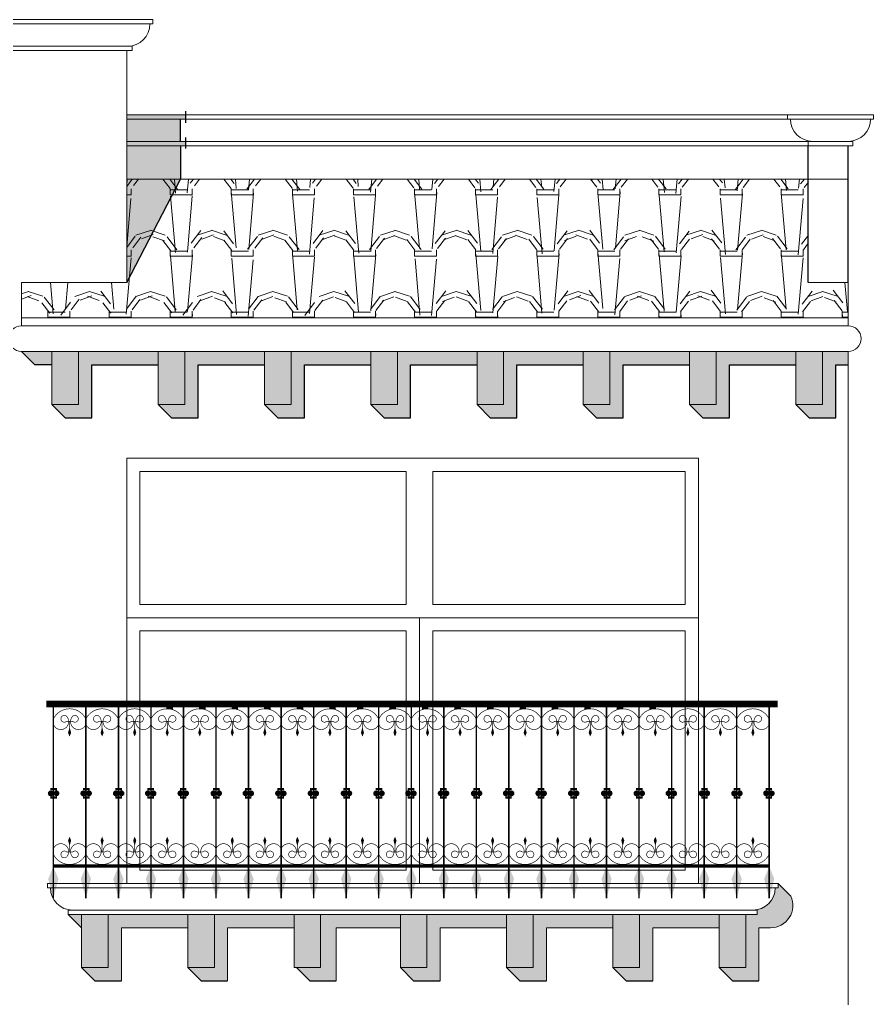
# Model space of a CAD drawing. Header units: millimetres. Extents: x 219.2 to 298.5, y 137.8 to 166.3.
# Drawn here: x 260.757 to 263.971, y 162.61 to 166.292 of the extents above; entities that cross this region are included whole.
import ezdxf

# ---------------------------------------------------------------- set-up
doc = ezdxf.new("R2010")
doc.units = ezdxf.units.MM
for name, color, linetype, lineweight in [('fach00', 33, 'Continuous', 0), ('fach20', 160, 'Continuous', 20), ('fach_som', 254, 'Continuous', 0), ('muros', 5, 'Continuous', 30)]:
    doc.layers.add(name, color=color, linetype=linetype, lineweight=lineweight)
doc.layers.add('NOPLO', color=7, linetype='Continuous', plot=False)

# ---------------------------------------------------------------- blocks, each defined once
blk = doc.blocks.new('JOVEN')
at = {"layer": 'fach00'}
for points, const_width in [([(205.1631, 150.3159), (207.9159, 150.3159)], 0.0245), ([(205.1893, 150.3159), (205.1893, 149.585)], 0.00572), ([(205.3118, 150.3159), (205.3118, 149.585)], 0.00572), ([(205.4343, 150.3159), (205.4343, 149.585)], 0.00572), ([(205.5568, 150.3159), (205.5568, 149.585)], 0.00572), ([(205.6792, 150.3159), (205.6792, 149.585)], 0.00572), ([(205.8017, 150.3159), (205.8017, 149.585)], 0.00572), ([(205.9242, 150.3159), (205.9242, 149.585)], 0.00572), ([(206.0467, 150.3159), (206.0467, 149.585)], 0.00572), ([(206.1692, 150.3159), (206.1692, 149.585)], 0.00572), ([(206.2917, 150.3159), (206.2917, 149.585)], 0.00572), ([(206.4142, 150.3159), (206.4142, 149.585)], 0.00572), ([(206.5367, 150.3159), (206.5367, 149.585)], 0.00572), ([(206.6592, 150.3159), (206.6592, 149.585)], 0.00572), ([(206.7816, 150.3159), (206.7816, 149.585)], 0.00572), ([(206.9041, 150.3159), (206.9041, 149.585)], 0.00572), ([(207.0266, 150.3159), (207.0266, 149.585)], 0.00572), ([(207.1491, 150.3159), (207.1491, 149.585)], 0.00572), ([(207.2716, 150.3159), (207.2716, 149.585)], 0.00572), ([(207.3941, 150.3159), (207.3941, 149.585)], 0.00572), ([(207.5166, 150.3159), (207.5166, 149.585)], 0.00572), ([(207.6391, 150.3159), (207.6391, 149.585)], 0.00572), ([(207.7616, 150.3159), (207.7616, 149.585)], 0.00572), ([(207.884, 150.3159), (207.884, 149.585)], 0.00572), ([(205.6152, 150.3003), (205.64, 150.3003)], 0.00892), ([(205.7377, 150.3003), (205.7625, 150.3003)], 0.00892), ([(205.8602, 150.3003), (205.8849, 150.3003)], 0.00892), ([(205.9827, 150.3003), (206.0074, 150.3003)], 0.00892), ([(206.1052, 150.3003), (206.1299, 150.3003)], 0.00892), ([(206.2277, 150.3003), (206.2524, 150.3003)], 0.00892), ([(206.3318, 150.3003), (206.3566, 150.3003)], 0.00892), ([(206.4543, 150.3003), (206.479, 150.3003)], 0.00892), ([(206.5768, 150.3003), (206.6015, 150.3003)], 0.00892), ([(206.6993, 150.3003), (206.724, 150.3003)], 0.00892), ([(206.8218, 150.3003), (206.8465, 150.3003)], 0.00892), ([(206.9443, 150.3003), (206.969, 150.3003)], 0.00892), ([(207.0651, 150.3003), (207.0898, 150.3003)], 0.00892), ([(207.1876, 150.3003), (207.2123, 150.3003)], 0.00892), ([(207.3101, 150.3003), (207.3348, 150.3003)], 0.00892), ([(207.4326, 150.3003), (207.4573, 150.3003)], 0.00892), ([(205.2505, 150.2512), (205.2505, 150.2093)], 0.00245), ([(205.373, 150.2512), (205.373, 150.2093)], 0.00245), ([(205.4955, 150.2512), (205.4955, 150.2093)], 0.00245), ([(205.618, 150.2512), (205.618, 150.2093)], 0.00245), ([(205.863, 150.2512), (205.863, 150.2093)], 0.00245), ([(205.9855, 150.2512), (205.9855, 150.2093)], 0.00245), ([(206.108, 150.2512), (206.108, 150.2093)], 0.00245), ([(206.2304, 150.2512), (206.2304, 150.2093)], 0.00245), ([(206.3529, 150.2512), (206.3529, 150.2093)], 0.00245), ([(206.4754, 150.2512), (206.4754, 150.2093)], 0.00245), ([(206.5979, 150.2512), (206.5979, 150.2093)], 0.00245), ([(206.8429, 150.2512), (206.8429, 150.2093)], 0.00245), ([(206.9654, 150.2512), (206.9654, 150.2093)], 0.00245), ([(207.0879, 150.2512), (207.0879, 150.2093)], 0.00245), ([(207.2104, 150.2512), (207.2104, 150.2093)], 0.00245), ([(207.3328, 150.2512), (207.3328, 150.2093)], 0.00245), ([(207.4553, 150.2512), (207.4553, 150.2093)], 0.00245), ([(207.8228, 150.2512), (207.8228, 150.2093)], 0.00245), ([(205.1783, 149.9957), (205.2031, 149.9957)], 0.00892), ([(205.3008, 149.9957), (205.3255, 149.9957)], 0.00892), ([(205.4233, 149.9957), (205.448, 149.9957)], 0.00892), ([(205.5677, 149.9957), (205.543, 149.9957)], 0.00892), ([(205.6902, 149.9957), (205.6655, 149.9957)], 0.00892), ([(205.7908, 149.9957), (205.8155, 149.9957)], 0.00892), ([(205.9352, 149.9957), (205.9105, 149.9957)], 0.00892), ([(206.0577, 149.9957), (206.0329, 149.9957)], 0.00892), ([(206.1802, 149.9957), (206.1554, 149.9957)], 0.00892), ([(206.2807, 149.9957), (206.3055, 149.9957)], 0.00892), ([(206.4032, 149.9957), (206.4279, 149.9957)], 0.00892), ([(206.5476, 149.9957), (206.5229, 149.9957)], 0.00892), ([(206.6701, 149.9957), (206.6454, 149.9957)], 0.00892), ([(206.7707, 149.9957), (206.7954, 149.9957)], 0.00892), ([(206.9151, 149.9957), (206.8904, 149.9957)], 0.00892), ([(207.0376, 149.9957), (207.0129, 149.9957)], 0.00892), ([(207.1601, 149.9957), (207.1353, 149.9957)], 0.00892), ([(207.2606, 149.9957), (207.2854, 149.9957)], 0.00892), ([(207.3831, 149.9957), (207.4079, 149.9957)], 0.00892), ([(207.5275, 149.9957), (207.5028, 149.9957)], 0.00892), ([(207.6281, 149.9957), (207.6528, 149.9957)], 0.00892), ([(207.7506, 149.9957), (207.7753, 149.9957)], 0.00892), ([(207.895, 149.9957), (207.8703, 149.9957)], 0.00892), ([(205.1783, 149.9641), (205.2031, 149.9641)], 0.00892), ([(205.3008, 149.9641), (205.3255, 149.9641)], 0.00892), ([(205.4233, 149.9641), (205.448, 149.9641)], 0.00892), ([(205.5677, 149.9641), (205.543, 149.9641)], 0.00892), ([(205.6902, 149.9641), (205.6655, 149.9641)], 0.00892), ([(205.7908, 149.9641), (205.8155, 149.9641)], 0.00892), ([(205.9352, 149.9641), (205.9105, 149.9641)], 0.00892), ([(206.0577, 149.9641), (206.0329, 149.9641)], 0.00892), ([(206.1802, 149.9641), (206.1554, 149.9641)], 0.00892), ([(206.2807, 149.9641), (206.3055, 149.9641)], 0.00892), ([(206.4032, 149.9641), (206.4279, 149.9641)], 0.00892), ([(206.5476, 149.9641), (206.5229, 149.9641)], 0.00892), ([(206.6701, 149.9641), (206.6454, 149.9641)], 0.00892), ([(206.7707, 149.9641), (206.7954, 149.9641)], 0.00892), ([(206.9151, 149.9641), (206.8904, 149.9641)], 0.00892), ([(207.0376, 149.9641), (207.0129, 149.9641)], 0.00892), ([(207.1601, 149.9641), (207.1353, 149.9641)], 0.00892), ([(207.2606, 149.9641), (207.2854, 149.9641)], 0.00892), ([(207.3831, 149.9641), (207.4079, 149.9641)], 0.00892), ([(207.5275, 149.9641), (207.5028, 149.9641)], 0.00892), ([(207.6281, 149.9641), (207.6528, 149.9641)], 0.00892), ([(207.7506, 149.9641), (207.7753, 149.9641)], 0.00892), ([(207.895, 149.9641), (207.8703, 149.9641)], 0.00892), ([(205.2505, 149.7592), (205.2505, 149.8011)], 0.00245), ([(205.373, 149.7592), (205.373, 149.8011)], 0.00245), ([(205.4955, 149.7592), (205.4955, 149.8011)], 0.00245), ([(205.618, 149.7592), (205.618, 149.8011)], 0.00245), ([(205.863, 149.7592), (205.863, 149.8011)], 0.00245), ([(205.9855, 149.7592), (205.9855, 149.8011)], 0.00245), ([(206.108, 149.7592), (206.108, 149.8011)], 0.00245), ([(206.2304, 149.7592), (206.2304, 149.8011)], 0.00245), ([(206.3529, 149.7592), (206.3529, 149.8011)], 0.00245), ([(206.4754, 149.7592), (206.4754, 149.8011)], 0.00245), ([(206.5979, 149.7592), (206.5979, 149.8011)], 0.00245), ([(206.8429, 149.7592), (206.8429, 149.8011)], 0.00245), ([(206.9654, 149.7592), (206.9654, 149.8011)], 0.00245), ([(207.0879, 149.7592), (207.0879, 149.8011)], 0.00245), ([(207.2104, 149.7592), (207.2104, 149.8011)], 0.00245), ([(207.3328, 149.7592), (207.3328, 149.8011)], 0.00245), ([(207.4553, 149.7592), (207.4553, 149.8011)], 0.00245), ([(207.8228, 149.7592), (207.8228, 149.8011)], 0.00245), ([(205.1893, 149.7063), (207.884, 149.7063)], 0.0122)]:
    blk.add_lwpolyline(points, dxfattribs=dict(at, const_width=const_width))
for points, const_width in [([(205.6109, 150.3159, 1), (205.6218, 150.3159, 1)], 0.0109), ([(205.6325, 150.3162, 1), (205.6434, 150.3162, 1)], 0.0109), ([(205.7334, 150.3159, 1), (205.7443, 150.3159, 1)], 0.0109), ([(205.755, 150.3162, 1), (205.7659, 150.3162, 1)], 0.0109), ([(205.8559, 150.3159, 1), (205.8668, 150.3159, 1)], 0.0109), ([(205.8775, 150.3162, 1), (205.8884, 150.3162, 1)], 0.0109), ([(205.9784, 150.3159, 1), (205.9893, 150.3159, 1)], 0.0109), ([(206, 150.3162, 1), (206.0109, 150.3162, 1)], 0.0109), ([(206.1008, 150.3159, 1), (206.1118, 150.3159, 1)], 0.0109), ([(206.1225, 150.3162, 1), (206.1334, 150.3162, 1)], 0.0109), ([(206.2233, 150.3159, 1), (206.2343, 150.3159, 1)], 0.0109), ([(206.2449, 150.3162, 1), (206.2559, 150.3162, 1)], 0.0109), ([(206.3275, 150.3159, 1), (206.3384, 150.3159, 1)], 0.0109), ([(206.3491, 150.3162, 1), (206.36, 150.3162, 1)], 0.0109), ([(206.45, 150.3159, 1), (206.4609, 150.3159, 1)], 0.0109), ([(206.4716, 150.3162, 1), (206.4825, 150.3162, 1)], 0.0109), ([(206.5725, 150.3159, 1), (206.5834, 150.3159, 1)], 0.0109), ([(206.5941, 150.3162, 1), (206.605, 150.3162, 1)], 0.0109), ([(206.695, 150.3159, 1), (206.7059, 150.3159, 1)], 0.0109), ([(206.7166, 150.3162, 1), (206.7275, 150.3162, 1)], 0.0109), ([(206.8174, 150.3159, 1), (206.8284, 150.3159, 1)], 0.0109), ([(206.8391, 150.3162, 1), (206.85, 150.3162, 1)], 0.0109), ([(206.9399, 150.3159, 1), (206.9509, 150.3159, 1)], 0.0109), ([(206.9615, 150.3162, 1), (206.9725, 150.3162, 1)], 0.0109), ([(207.0608, 150.3159, 1), (207.0717, 150.3159, 1)], 0.0109), ([(207.0824, 150.3162, 1), (207.0933, 150.3162, 1)], 0.0109), ([(207.1832, 150.3159, 1), (207.1942, 150.3159, 1)], 0.0109), ([(207.2049, 150.3162, 1), (207.2158, 150.3162, 1)], 0.0109), ([(207.3057, 150.3159, 1), (207.3167, 150.3159, 1)], 0.0109), ([(207.3273, 150.3162, 1), (207.3383, 150.3162, 1)], 0.0109), ([(207.4282, 150.3159, 1), (207.4392, 150.3159, 1)], 0.0109), ([(207.4498, 150.3162, 1), (207.4608, 150.3162, 1)], 0.0109), ([(205.2615, 150.2512, 2.757414), (205.26, 150.2675, 1.662211), (205.3118, 150.2592, 0.633421), (205.1893, 150.2592, 1.662211), (205.2411, 150.2675, 2.757414), (205.2395, 150.2512)], 0.00245), ([(205.384, 150.2512, 2.757414), (205.3825, 150.2675, 1.662211), (205.4343, 150.2592, 0.633421), (205.3118, 150.2592, 1.662211), (205.3636, 150.2675, 2.757414), (205.362, 150.2512)], 0.00245), ([(205.4845, 150.2512, -2.757414), (205.486, 150.2675, -1.662211), (205.4343, 150.2592, -0.633421), (205.5568, 150.2592, -1.662211), (205.505, 150.2675, -2.757414), (205.5065, 150.2512)], 0.00245), ([(205.607, 150.2512, -2.757414), (205.6085, 150.2675, -1.662211), (205.5568, 150.2592, -0.633421), (205.6792, 150.2592, -1.662211), (205.6275, 150.2675, -2.757414), (205.629, 150.2512)], 0.00245), ([(205.7515, 150.2512, 2.757414), (205.75, 150.2675, 1.662211), (205.8017, 150.2592, 0.633421), (205.6792, 150.2592, 1.662211), (205.731, 150.2675, 2.757414), (205.7295, 150.2512)], 0.00245), ([(205.874, 150.2512, 2.757414), (205.8724, 150.2675, 1.662211), (205.9242, 150.2592, 0.633421), (205.8017, 150.2592, 1.662211), (205.8535, 150.2675, 2.757414), (205.852, 150.2512)], 0.00245), ([(205.9745, 150.2512, -2.757414), (205.976, 150.2675, -1.662211), (205.9242, 150.2592, -0.633421), (206.0467, 150.2592, -1.662211), (205.9949, 150.2675, -2.757414), (205.9965, 150.2512)], 0.00245), ([(206.0969, 150.2512, -2.757414), (206.0985, 150.2675, -1.662211), (206.0467, 150.2592, -0.633421), (206.1692, 150.2592, -1.662211), (206.1174, 150.2675, -2.757414), (206.119, 150.2512)], 0.00245), ([(206.2415, 150.2512, 2.757414), (206.2399, 150.2675, 1.662211), (206.2917, 150.2592, 0.633421), (206.1692, 150.2592, 1.662211), (206.221, 150.2675, 2.757414), (206.2194, 150.2512)], 0.00245), ([(206.3639, 150.2512, 2.757414), (206.3624, 150.2675, 1.662211), (206.4142, 150.2592, 0.633421), (206.2917, 150.2592, 1.662211), (206.3435, 150.2675, 2.757414), (206.3419, 150.2512)], 0.00245), ([(206.4644, 150.2512, -2.757414), (206.4659, 150.2675, -1.662211), (206.4142, 150.2592, -0.633421), (206.5367, 150.2592, -1.662211), (206.4849, 150.2675, -2.757414), (206.4864, 150.2512)], 0.00245), ([(206.5869, 150.2512, -2.757414), (206.5884, 150.2675, -1.662211), (206.5367, 150.2592, -0.633421), (206.6592, 150.2592, -1.662211), (206.6074, 150.2675, -2.757414), (206.6089, 150.2512)], 0.00245), ([(206.7314, 150.2512, 2.757414), (206.7299, 150.2675, 1.662211), (206.7816, 150.2592, 0.633421), (206.6592, 150.2592, 1.662211), (206.7109, 150.2675, 2.757414), (206.7094, 150.2512)], 0.00245), ([(206.8539, 150.2512, 2.757414), (206.8524, 150.2675, 1.662211), (206.9041, 150.2592, 0.633421), (206.7816, 150.2592, 1.662211), (206.8334, 150.2675, 2.757414), (206.8319, 150.2512)], 0.00245), ([(206.9544, 150.2512, -2.757414), (206.9559, 150.2675, -1.662211), (206.9041, 150.2592, -0.633421), (207.0266, 150.2592, -1.662211), (206.9748, 150.2675, -2.757414), (206.9764, 150.2512)], 0.00245), ([(207.0769, 150.2512, -2.757414), (207.0784, 150.2675, -1.662211), (207.0266, 150.2592, -0.633421), (207.1491, 150.2592, -1.662211), (207.0973, 150.2675, -2.757414), (207.0989, 150.2512)], 0.00245), ([(207.2214, 150.2512, 2.757414), (207.2198, 150.2675, 1.662211), (207.2716, 150.2592, 0.633421), (207.1491, 150.2592, 1.662211), (207.2009, 150.2675, 2.757414), (207.1993, 150.2512)], 0.00245), ([(207.3439, 150.2512, 2.757414), (207.3423, 150.2675, 1.662211), (207.3941, 150.2592, 0.633421), (207.2716, 150.2592, 1.662211), (207.3234, 150.2675, 2.757414), (207.3218, 150.2512)], 0.00245), ([(207.4443, 150.2512, -2.757414), (207.4459, 150.2675, -1.662211), (207.3941, 150.2592, -0.633421), (207.5166, 150.2592, -1.662211), (207.4648, 150.2675, -2.757414), (207.4663, 150.2512)], 0.00245), ([(207.5668, 150.2512, -2.757414), (207.5683, 150.2675, -1.662211), (207.5166, 150.2592, -0.633421), (207.6391, 150.2592, -1.662211), (207.5873, 150.2675, -2.757414), (207.5888, 150.2512)], 0.00245), ([(207.7113, 150.2512, 2.757414), (207.7098, 150.2675, 1.662211), (207.7616, 150.2592, 0.633421), (207.6391, 150.2592, 1.662211), (207.6908, 150.2675, 2.757414), (207.6893, 150.2512)], 0.00245), ([(207.8338, 150.2512, 2.757414), (207.8323, 150.2675, 1.662211), (207.884, 150.2592, 0.633421), (207.7616, 150.2592, 1.662211), (207.8133, 150.2675, 2.757414), (207.8118, 150.2512)], 0.00245), ([(205.174, 149.9797, 1), (205.1849, 149.9797, 1)], 0.0109), ([(205.1956, 149.98, 1), (205.2065, 149.98, 1)], 0.0109), ([(205.2965, 149.9797, 1), (205.3074, 149.9797, 1)], 0.0109), ([(205.3181, 149.98, 1), (205.329, 149.98, 1)], 0.0109), ([(205.419, 149.9797, 1), (205.4299, 149.9797, 1)], 0.0109), ([(205.4406, 149.98, 1), (205.4515, 149.98, 1)], 0.0109), ([(205.5504, 149.98, -1), (205.5395, 149.98, -1)], 0.0109), ([(205.5721, 149.9797, -1), (205.5611, 149.9797, -1)], 0.0109), ([(205.6729, 149.98, -1), (205.662, 149.98, -1)], 0.0109), ([(205.6945, 149.9797, -1), (205.6836, 149.9797, -1)], 0.0109), ([(205.7864, 149.9797, 1), (205.7974, 149.9797, 1)], 0.0109), ([(205.808, 149.98, 1), (205.819, 149.98, 1)], 0.0109), ([(205.9179, 149.98, -1), (205.907, 149.98, -1)], 0.0109), ([(205.9395, 149.9797, -1), (205.9286, 149.9797, -1)], 0.0109), ([(206.0404, 149.98, -1), (206.0295, 149.98, -1)], 0.0109), ([(206.062, 149.9797, -1), (206.0511, 149.9797, -1)], 0.0109), ([(206.1629, 149.98, -1), (206.152, 149.98, -1)], 0.0109), ([(206.1845, 149.9797, -1), (206.1736, 149.9797, -1)], 0.0109), ([(206.2764, 149.9797, 1), (206.2873, 149.9797, 1)], 0.0109), ([(206.298, 149.98, 1), (206.3089, 149.98, 1)], 0.0109), ([(206.3989, 149.9797, 1), (206.4098, 149.9797, 1)], 0.0109), ([(206.4205, 149.98, 1), (206.4314, 149.98, 1)], 0.0109), ([(206.5304, 149.98, -1), (206.5194, 149.98, -1)], 0.0109), ([(206.552, 149.9797, -1), (206.541, 149.9797, -1)], 0.0109), ([(206.6528, 149.98, -1), (206.6419, 149.98, -1)], 0.0109), ([(206.6745, 149.9797, -1), (206.6635, 149.9797, -1)], 0.0109), ([(206.7663, 149.9797, 1), (206.7773, 149.9797, 1)], 0.0109), ([(206.7879, 149.98, 1), (206.7989, 149.98, 1)], 0.0109), ([(206.8978, 149.98, -1), (206.8869, 149.98, -1)], 0.0109), ([(206.9194, 149.9797, -1), (206.9085, 149.9797, -1)], 0.0109), ([(207.0203, 149.98, -1), (207.0094, 149.98, -1)], 0.0109), ([(207.0419, 149.9797, -1), (207.031, 149.9797, -1)], 0.0109), ([(207.1428, 149.98, -1), (207.1319, 149.98, -1)], 0.0109), ([(207.1644, 149.9797, -1), (207.1535, 149.9797, -1)], 0.0109), ([(207.2563, 149.9797, 1), (207.2672, 149.9797, 1)], 0.0109), ([(207.2779, 149.98, 1), (207.2888, 149.98, 1)], 0.0109), ([(207.3788, 149.9797, 1), (207.3897, 149.9797, 1)], 0.0109), ([(207.4004, 149.98, 1), (207.4113, 149.98, 1)], 0.0109), ([(207.5103, 149.98, -1), (207.4993, 149.98, -1)], 0.0109), ([(207.5319, 149.9797, -1), (207.5209, 149.9797, -1)], 0.0109), ([(207.6238, 149.9797, 1), (207.6347, 149.9797, 1)], 0.0109), ([(207.6454, 149.98, 1), (207.6563, 149.98, 1)], 0.0109), ([(207.7463, 149.9797, 1), (207.7572, 149.9797, 1)], 0.0109), ([(207.7679, 149.98, 1), (207.7788, 149.98, 1)], 0.0109), ([(207.8777, 149.98, -1), (207.8668, 149.98, -1)], 0.0109), ([(207.8993, 149.9797, -1), (207.8884, 149.9797, -1)], 0.0109), ([(205.2615, 149.7592, -2.757414), (205.26, 149.7429, -1.662211), (205.3118, 149.7512, -0.633421), (205.1893, 149.7512, -1.662211), (205.2411, 149.7429, -2.757414), (205.2395, 149.7592)], 0.00245), ([(205.384, 149.7592, -2.757414), (205.3825, 149.7429, -1.662211), (205.4343, 149.7512, -0.633421), (205.3118, 149.7512, -1.662211), (205.3636, 149.7429, -2.757414), (205.362, 149.7592)], 0.00245), ([(205.4845, 149.7592, 2.757414), (205.486, 149.7429, 1.662211), (205.4343, 149.7512, 0.633421), (205.5568, 149.7512, 1.662211), (205.505, 149.7429, 2.757414), (205.5065, 149.7592)], 0.00245), ([(205.607, 149.7592, 2.757414), (205.6085, 149.7429, 1.662211), (205.5568, 149.7512, 0.633421), (205.6792, 149.7512, 1.662211), (205.6275, 149.7429, 2.757414), (205.629, 149.7592)], 0.00245), ([(205.7515, 149.7592, -2.757414), (205.75, 149.7429, -1.662211), (205.8017, 149.7512, -0.633421), (205.6792, 149.7512, -1.662211), (205.731, 149.7429, -2.757414), (205.7295, 149.7592)], 0.00245), ([(205.874, 149.7592, -2.757414), (205.8724, 149.7429, -1.662211), (205.9242, 149.7512, -0.633421), (205.8017, 149.7512, -1.662211), (205.8535, 149.7429, -2.757414), (205.852, 149.7592)], 0.00245), ([(205.9745, 149.7592, 2.757414), (205.976, 149.7429, 1.662211), (205.9242, 149.7512, 0.633421), (206.0467, 149.7512, 1.662211), (205.9949, 149.7429, 2.757414), (205.9965, 149.7592)], 0.00245), ([(206.0969, 149.7592, 2.757414), (206.0985, 149.7429, 1.662211), (206.0467, 149.7512, 0.633421), (206.1692, 149.7512, 1.662211), (206.1174, 149.7429, 2.757414), (206.119, 149.7592)], 0.00245), ([(206.2415, 149.7592, -2.757414), (206.2399, 149.7429, -1.662211), (206.2917, 149.7512, -0.633421), (206.1692, 149.7512, -1.662211), (206.221, 149.7429, -2.757414), (206.2194, 149.7592)], 0.00245), ([(206.3639, 149.7592, -2.757414), (206.3624, 149.7429, -1.662211), (206.4142, 149.7512, -0.633421), (206.2917, 149.7512, -1.662211), (206.3435, 149.7429, -2.757414), (206.3419, 149.7592)], 0.00245), ([(206.4644, 149.7592, 2.757414), (206.4659, 149.7429, 1.662211), (206.4142, 149.7512, 0.633421), (206.5367, 149.7512, 1.662211), (206.4849, 149.7429, 2.757414), (206.4864, 149.7592)], 0.00245), ([(206.5869, 149.7592, 2.757414), (206.5884, 149.7429, 1.662211), (206.5367, 149.7512, 0.633421), (206.6592, 149.7512, 1.662211), (206.6074, 149.7429, 2.757414), (206.6089, 149.7592)], 0.00245), ([(206.7314, 149.7592, -2.757414), (206.7299, 149.7429, -1.662211), (206.7816, 149.7512, -0.633421), (206.6592, 149.7512, -1.662211), (206.7109, 149.7429, -2.757414), (206.7094, 149.7592)], 0.00245), ([(206.8539, 149.7592, -2.757414), (206.8524, 149.7429, -1.662211), (206.9041, 149.7512, -0.633421), (206.7816, 149.7512, -1.662211), (206.8334, 149.7429, -2.757414), (206.8319, 149.7592)], 0.00245), ([(206.9544, 149.7592, 2.757414), (206.9559, 149.7429, 1.662211), (206.9041, 149.7512, 0.633421), (207.0266, 149.7512, 1.662211), (206.9748, 149.7429, 2.757414), (206.9764, 149.7592)], 0.00245), ([(207.0769, 149.7592, 2.757414), (207.0784, 149.7429, 1.662211), (207.0266, 149.7512, 0.633421), (207.1491, 149.7512, 1.662211), (207.0973, 149.7429, 2.757414), (207.0989, 149.7592)], 0.00245), ([(207.2214, 149.7592, -2.757414), (207.2198, 149.7429, -1.662211), (207.2716, 149.7512, -0.633421), (207.1491, 149.7512, -1.662211), (207.2009, 149.7429, -2.757414), (207.1993, 149.7592)], 0.00245), ([(207.3439, 149.7592, -2.757414), (207.3423, 149.7429, -1.662211), (207.3941, 149.7512, -0.633421), (207.2716, 149.7512, -1.662211), (207.3234, 149.7429, -2.757414), (207.3218, 149.7592)], 0.00245), ([(207.4443, 149.7592, 2.757414), (207.4459, 149.7429, 1.662211), (207.3941, 149.7512, 0.633421), (207.5166, 149.7512, 1.662211), (207.4648, 149.7429, 2.757414), (207.4663, 149.7592)], 0.00245), ([(207.5668, 149.7592, 2.757414), (207.5683, 149.7429, 1.662211), (207.5166, 149.7512, 0.633421), (207.6391, 149.7512, 1.662211), (207.5873, 149.7429, 2.757414), (207.5888, 149.7592)], 0.00245), ([(207.7113, 149.7592, -2.757414), (207.7098, 149.7429, -1.662211), (207.7616, 149.7512, -0.633421), (207.6391, 149.7512, -1.662211), (207.6908, 149.7429, -2.757414), (207.6893, 149.7592)], 0.00245), ([(207.8338, 149.7592, -2.757414), (207.8323, 149.7429, -1.662211), (207.884, 149.7512, -0.633421), (207.7616, 149.7512, -1.662211), (207.8133, 149.7429, -2.757414), (207.8118, 149.7592)], 0.00245)]:
    blk.add_lwpolyline(points, format="xyb", close=True, dxfattribs=dict(at, const_width=const_width))
for points in [[(205.2447, 150.2074), (205.2505, 150.2296), (205.2505, 150.1937), (205.2563, 150.2074)], [(205.3672, 150.2074), (205.373, 150.2296), (205.373, 150.1937), (205.3788, 150.2074)], [(205.5013, 150.2074), (205.4955, 150.2296), (205.4955, 150.1937), (205.4897, 150.2074)], [(205.6238, 150.2074), (205.618, 150.2296), (205.618, 150.1937), (205.6122, 150.2074)], [(205.7347, 150.2074), (205.7405, 150.2296), (205.7405, 150.1937), (205.7463, 150.2074)], [(205.8572, 150.2074), (205.863, 150.2296), (205.863, 150.1937), (205.8688, 150.2074)], [(205.9913, 150.2074), (205.9855, 150.2296), (205.9855, 150.1937), (205.9796, 150.2074)], [(206.1138, 150.2074), (206.108, 150.2296), (206.108, 150.1937), (206.1021, 150.2074)], [(206.2246, 150.2074), (206.2304, 150.2296), (206.2304, 150.1937), (206.2363, 150.2074)], [(206.3471, 150.2074), (206.3529, 150.2296), (206.3529, 150.1937), (206.3587, 150.2074)], [(206.4812, 150.2074), (206.4754, 150.2296), (206.4754, 150.1937), (206.4696, 150.2074)], [(206.6037, 150.2074), (206.5979, 150.2296), (206.5979, 150.1937), (206.5921, 150.2074)], [(206.7146, 150.2074), (206.7204, 150.2296), (206.7204, 150.1937), (206.7262, 150.2074)], [(206.8371, 150.2074), (206.8429, 150.2296), (206.8429, 150.1937), (206.8487, 150.2074)], [(206.9712, 150.2074), (206.9654, 150.2296), (206.9654, 150.1937), (206.9596, 150.2074)], [(207.0937, 150.2074), (207.0879, 150.2296), (207.0879, 150.1937), (207.082, 150.2074)], [(207.2045, 150.2074), (207.2104, 150.2296), (207.2104, 150.1937), (207.2162, 150.2074)], [(207.327, 150.2074), (207.3328, 150.2296), (207.3328, 150.1937), (207.3387, 150.2074)], [(207.4611, 150.2074), (207.4553, 150.2296), (207.4553, 150.1937), (207.4495, 150.2074)], [(207.5836, 150.2074), (207.5778, 150.2296), (207.5778, 150.1937), (207.572, 150.2074)], [(207.6945, 150.2074), (207.7003, 150.2296), (207.7003, 150.1937), (207.7061, 150.2074)], [(207.817, 150.2074), (207.8228, 150.2296), (207.8228, 150.1937), (207.8286, 150.2074)], [(205.2447, 149.803), (205.2505, 149.7808), (205.2505, 149.8167), (205.2563, 149.803)], [(205.3672, 149.803), (205.373, 149.7808), (205.373, 149.8167), (205.3788, 149.803)], [(205.5013, 149.803), (205.4955, 149.7808), (205.4955, 149.8167), (205.4897, 149.803)], [(205.6238, 149.803), (205.618, 149.7808), (205.618, 149.8167), (205.6122, 149.803)], [(205.8572, 149.803), (205.863, 149.7808), (205.863, 149.8167), (205.8688, 149.803)], [(205.9913, 149.803), (205.9855, 149.7808), (205.9855, 149.8167), (205.9796, 149.803)], [(206.1138, 149.803), (206.108, 149.7808), (206.108, 149.8167), (206.1021, 149.803)], [(206.2246, 149.803), (206.2304, 149.7808), (206.2304, 149.8167), (206.2363, 149.803)], [(206.3471, 149.803), (206.3529, 149.7808), (206.3529, 149.8167), (206.3587, 149.803)], [(206.4812, 149.803), (206.4754, 149.7808), (206.4754, 149.8167), (206.4696, 149.803)], [(206.6037, 149.803), (206.5979, 149.7808), (206.5979, 149.8167), (206.5921, 149.803)], [(206.8371, 149.803), (206.8429, 149.7808), (206.8429, 149.8167), (206.8487, 149.803)], [(206.9712, 149.803), (206.9654, 149.7808), (206.9654, 149.8167), (206.9596, 149.803)], [(207.0937, 149.803), (207.0879, 149.7808), (207.0879, 149.8167), (207.082, 149.803)], [(207.2045, 149.803), (207.2104, 149.7808), (207.2104, 149.8167), (207.2162, 149.803)], [(207.327, 149.803), (207.3328, 149.7808), (207.3328, 149.8167), (207.3387, 149.803)], [(207.4611, 149.803), (207.4553, 149.7808), (207.4553, 149.8167), (207.4495, 149.803)], [(207.817, 149.803), (207.8228, 149.7808), (207.8228, 149.8167), (207.8286, 149.803)], [(205.2085, 149.6584), (205.1893, 149.585), (205.1893, 149.704), (205.17, 149.6584)], [(205.331, 149.6584), (205.3118, 149.585), (205.3118, 149.704), (205.2925, 149.6584)], [(205.4535, 149.6584), (205.4343, 149.585), (205.4343, 149.704), (205.415, 149.6584)], [(205.5375, 149.6584), (205.5568, 149.585), (205.5568, 149.704), (205.576, 149.6584)], [(205.66, 149.6584), (205.6792, 149.585), (205.6792, 149.704), (205.6985, 149.6584)], [(205.821, 149.6584), (205.8017, 149.585), (205.8017, 149.704), (205.7825, 149.6584)], [(205.905, 149.6584), (205.9242, 149.585), (205.9242, 149.704), (205.9435, 149.6584)], [(206.0275, 149.6584), (206.0467, 149.585), (206.0467, 149.704), (206.0659, 149.6584)], [(206.15, 149.6584), (206.1692, 149.585), (206.1692, 149.704), (206.1884, 149.6584)], [(206.3109, 149.6584), (206.2917, 149.585), (206.2917, 149.704), (206.2724, 149.6584)], [(206.4334, 149.6584), (206.4142, 149.585), (206.4142, 149.704), (206.3949, 149.6584)], [(206.5174, 149.6584), (206.5367, 149.585), (206.5367, 149.704), (206.5559, 149.6584)], [(206.6399, 149.6584), (206.6592, 149.585), (206.6592, 149.704), (206.6784, 149.6584)], [(206.8009, 149.6584), (206.7816, 149.585), (206.7816, 149.704), (206.7624, 149.6584)], [(206.8849, 149.6584), (206.9041, 149.585), (206.9041, 149.704), (206.9234, 149.6584)], [(207.0074, 149.6584), (207.0266, 149.585), (207.0266, 149.704), (207.0459, 149.6584)], [(207.1299, 149.6584), (207.1491, 149.585), (207.1491, 149.704), (207.1683, 149.6584)], [(207.2908, 149.6584), (207.2716, 149.585), (207.2716, 149.704), (207.2524, 149.6584)], [(207.4133, 149.6584), (207.3941, 149.585), (207.3941, 149.704), (207.3748, 149.6584)], [(207.4973, 149.6584), (207.5166, 149.585), (207.5166, 149.704), (207.5358, 149.6584)], [(207.6583, 149.6584), (207.6391, 149.585), (207.6391, 149.704), (207.6198, 149.6584)], [(207.7808, 149.6584), (207.7616, 149.585), (207.7616, 149.704), (207.7423, 149.6584)], [(207.8648, 149.6584), (207.884, 149.585), (207.884, 149.704), (207.9033, 149.6584)]]:
    blk.add_solid(points, dxfattribs=at)

msp = doc.modelspace()

# ---------------------------------------------------------------- hatches: boundary and pattern name
at = {"layer": 'fach00'}
h = msp.add_hatch(dxfattribs=at)
h.set_pattern_fill('SPANTILE', color=256, scale=0.23, style=0, pattern_type=2)
h.set_pattern_definition([(274.9697, (61.452154, 13.831259), (-0.2299980006, 2.76000024185), [0.21239856, -5.09756383]), (180, (61.47055, 13.61966), (-0.23, -0.23), [0.0184, -0.2116]), (0, (61.24055, 13.60126), (0.23, 0.23), [0.0644, -0.1656]), (90, (61.30495, 13.60126), (-0.23, 0.23), [0.023, -0.207]), (270, (61.45215, 13.62426), (0.23, -0.23), [0.023, -0.207]), (0, (61.45215, 13.60126), (0.23, 0.23), [0.0184, -0.2116]), (0, (61.24055, 13.61966), (0.23, 0.23), [0.046, -0.184]), (85.0303, (61.286554, 13.619659), (0.2299980006, 2.76000024185), [0.21239856, -5.09756383]), (52.6961, (61.286554, 13.631159), (-2.98999675467, -3.9100024706), [0.06072184, -6.0114525]), (18.4349, (61.32335, 13.67946), (0.4600001, 0.229999633), [0.05818586, -0.66913785]), (341.5651, (61.37855, 13.69786), (-0.4600001, 0.229999633), [0.05818586, -0.66913785]), (307.3039, (61.433754, 13.679459), (2.98999675467, -3.9100024706), [0.06072184, -6.0114525]), (20.2249, (61.334854, 13.663359), (-2.5299993708, -0.9200019172), [0.04657155, -4.61057356]), (339.7751, (61.378554, 13.679459), (2.5299993708, -0.9200019172), [0.04657155, -4.61057356]), (307.4054, (61.422254, 13.663359), (2.3000022891, -2.98999826695), [0.04922207, -4.87299275]), (52.5946, (61.304954, 13.624259), (-2.3000022891, -2.98999826695), [0.04922207, -4.87299275])])
h.paths.add_polyline_path([(263.7257, 165.692), (261.1599, 165.692), (261.1599, 165.3025), (260.7642, 165.3025), (260.7642, 165.1702), (263.8757, 165.1702), (263.8757, 165.3025), (263.7257, 165.3025)])
h = msp.add_hatch(color=256, dxfattribs=at)
h.paths.add_polyline_path([(260.9786, 165.0434), (260.8786, 165.0434), (260.8786, 164.8434), (260.9786, 164.8434)])
h.paths.add_polyline_path([(261.3786, 165.0434), (261.2786, 165.0434), (261.2786, 164.8434), (261.3786, 164.8434)])
h.paths.add_polyline_path([(261.7786, 165.0434), (261.6786, 165.0434), (261.6786, 164.8434), (261.7786, 164.8434)])
h.paths.add_polyline_path([(262.1786, 165.0434), (262.0786, 165.0434), (262.0786, 164.8434), (262.1786, 164.8434)])
h.paths.add_polyline_path([(262.5786, 165.0434), (262.4786, 165.0434), (262.4786, 164.8434), (262.5786, 164.8434)])
h.paths.add_polyline_path([(262.9786, 165.0434), (262.8786, 165.0434), (262.8786, 164.8434), (262.9786, 164.8434)])
h.paths.add_polyline_path([(263.3786, 165.0434), (263.2786, 165.0434), (263.2786, 164.8434), (263.3786, 164.8434)])
h.paths.add_polyline_path([(263.7786, 165.0434), (263.6786, 165.0434), (263.6786, 164.8434), (263.7786, 164.8434)])
h = msp.add_hatch(color=256, dxfattribs=at)
h.paths.add_polyline_path([(261.0899, 162.9256), (260.9899, 162.9256), (260.9899, 162.7256), (261.0899, 162.7256)])
h.paths.add_polyline_path([(261.4899, 162.9256), (261.3899, 162.9256), (261.3899, 162.7256), (261.4899, 162.7256)])
h.paths.add_polyline_path([(261.8899, 162.9256), (261.7899, 162.9256), (261.7899, 162.7256), (261.8899, 162.7256)])
h.paths.add_polyline_path([(262.2899, 162.9256), (262.1899, 162.9256), (262.1899, 162.7256), (262.2899, 162.7256)])
h.paths.add_polyline_path([(262.6899, 162.9256), (262.5899, 162.9256), (262.5899, 162.7256), (262.6899, 162.7256)])
h.paths.add_polyline_path([(263.0899, 162.9256), (262.9899, 162.9256), (262.9899, 162.7256), (263.0899, 162.7256)])
h.paths.add_polyline_path([(263.4899, 162.9256), (263.3899, 162.9256), (263.3899, 162.7256), (263.4899, 162.7256)])
at = {"layer": 'fach_som'}
h = msp.add_hatch(color=256, dxfattribs=at)
h.paths.add_polyline_path([(261.1599, 165.9174), (261.1599, 165.8338), (261.3627, 165.8338), (261.3627, 165.9174)])
h.paths.add_polyline_path([(261.1599, 165.9338), (261.1599, 165.9174), (261.3829, 165.9174), (261.3829, 165.9338)])
h.paths.add_polyline_path([(261.3829, 165.8174), (261.3829, 165.8338), (261.1599, 165.8338), (261.1599, 165.8174)])
h.paths.add_polyline_path([(261.1599, 165.8174), (261.1599, 165.692), (261.3627, 165.692), (261.3627, 165.8174)])
h.paths.add_polyline_path([(261.1599, 165.3025), (261.3627, 165.692), (261.1599, 165.692)])
h.paths.add_polyline_path([(260.8786, 164.9934), (260.8786, 165.0434), (260.7642, 165.0434), (260.8142, 164.9934)])
h.paths.add_polyline_path([(261.2786, 164.9934), (261.2786, 165.0434), (260.9786, 165.0434), (260.9786, 164.8434), (260.8786, 164.8434), (260.9286, 164.7934), (261.0286, 164.7934), (261.0286, 164.9934)])
h.paths.add_polyline_path([(261.3786, 165.0434), (261.3786, 164.8434), (261.2786, 164.8434), (261.3286, 164.7934), (261.4286, 164.7934), (261.4286, 164.9934), (261.6786, 164.9934), (261.6786, 165.0434)])
h.paths.add_polyline_path([(261.7786, 165.0434), (261.7786, 164.8434), (261.6786, 164.8434), (261.7286, 164.7934), (261.8286, 164.7934), (261.8286, 164.9934), (262.0786, 164.9934), (262.0786, 165.0434)])
h.paths.add_polyline_path([(262.4786, 164.9934), (262.4786, 165.0434), (262.1786, 165.0434), (262.1786, 164.8434), (262.0786, 164.8434), (262.1286, 164.7934), (262.2286, 164.7934), (262.2286, 164.9934)])
h.paths.add_polyline_path([(262.8786, 164.9934), (262.8786, 165.0434), (262.5786, 165.0434), (262.5786, 164.8434), (262.4786, 164.8434), (262.5286, 164.7934), (262.6286, 164.7934), (262.6286, 164.9934)])
h.paths.add_polyline_path([(263.2786, 164.9934), (263.2786, 165.0434), (262.9786, 165.0434), (262.9786, 164.8434), (262.8786, 164.8434), (262.9286, 164.7934), (263.0286, 164.7934), (263.0286, 164.9934)])
h.paths.add_polyline_path([(263.3786, 165.0434), (263.3786, 164.8434), (263.2786, 164.8434), (263.3286, 164.7934), (263.4286, 164.7934), (263.4286, 164.9934), (263.6786, 164.9934), (263.6786, 165.0434)])
h.paths.add_polyline_path([(263.8757, 164.9934), (263.8757, 165.0434), (263.7786, 165.0434), (263.7786, 164.8434), (263.6786, 164.8434), (263.7286, 164.7934), (263.8286, 164.7934), (263.8286, 164.9934)])
h.paths.add_polyline_path([(260.2434, 165.8921), (260.2434, 165.692), (260.2934, 165.692), (260.2934, 165.8421), (260.4435, 165.8421), (260.4435, 165.8921)])
h.paths.add_polyline_path([(259.8434, 165.8921), (259.8434, 165.692), (259.8934, 165.692), (259.8934, 165.8421), (260.0435, 165.8421), (260.0435, 165.8921)])
h.paths.add_polyline_path([(259.6935, 165.8421), (259.6935, 165.8921), (259.4934, 165.8921), (259.4934, 165.692), (259.5434, 165.692), (259.5434, 165.8421)])
h = msp.add_hatch(color=256, dxfattribs=at)
h.paths.add_polyline_path([(262.5899, 162.9256), (262.2899, 162.9256), (262.2899, 162.7256), (262.1899, 162.7256), (262.2399, 162.6756), (262.3399, 162.6756), (262.3399, 162.8756), (262.5899, 162.8756)])
h.paths.add_polyline_path([(262.9899, 162.9256), (262.6899, 162.9256), (262.6899, 162.7256), (262.5899, 162.7256), (262.6399, 162.6756), (262.7399, 162.6756), (262.7399, 162.8756), (262.9899, 162.8756)])
h.paths.add_polyline_path([(263.3899, 162.9256), (263.0899, 162.9256), (263.0899, 162.7256), (262.9899, 162.7256), (263.0399, 162.6756), (263.1399, 162.6756), (263.1399, 162.8756), (263.3899, 162.8756)])
h.paths.add_polyline_path([(263.6597, 162.9941), (263.6118, 163.042), (263.6118, 163.0256), (263.6009, 163.0256, -0.357539), (263.5337, 162.9437), (263.5337, 162.9256), (263.4899, 162.9256), (263.4899, 162.7256), (263.3899, 162.7256), (263.4399, 162.6756), (263.5399, 162.6756), (263.5399, 162.8756), (263.5837, 162.8756, 0.546697)])
h.paths.add_polyline_path([(261.7899, 162.9256), (261.4899, 162.9256), (261.4899, 162.7256), (261.3899, 162.7256), (261.4399, 162.6756), (261.5399, 162.6756), (261.5399, 162.8756), (261.7899, 162.8756)])
h.paths.add_polyline_path([(262.1899, 162.9256), (261.8899, 162.9256), (261.8899, 162.7256), (261.7986, 162.7256), (261.8486, 162.6756), (261.9486, 162.6756), (261.9486, 162.8756), (262.1899, 162.8756)])
h.paths.add_polyline_path([(261.3899, 162.9256), (261.0899, 162.9256), (261.0899, 162.7256), (260.9899, 162.7256), (261.0399, 162.6756), (261.1399, 162.6756), (261.1399, 162.8756), (261.3899, 162.8756)])
h.paths.add_polyline_path([(260.9899, 162.9256), (260.9399, 162.9256), (260.9899, 162.8756)])

# ---------------------------------------------------------------- linework, layer by layer
at = {"layer": 'fach00'}
for p, q in [((261.1599, 165.9338), (263.6476, 165.9338)), ((263.6476, 165.9174), (263.6476, 165.9338)), ((263.6476, 165.9338), (263.9708, 165.9338)), ((263.9708, 165.9174), (263.9708, 165.9338)), ((263.6476, 165.9174), (261.1599, 165.9174)), ((263.9708, 165.9174), (263.6476, 165.9174)), ((263.7257, 165.8338), (261.1599, 165.8338)), ((261.1599, 165.8174), (263.7257, 165.8174)), ((263.8927, 165.8338), (263.7257, 165.8338)), ((263.7257, 165.8338), (263.7257, 165.8174)), ((263.7257, 165.8174), (263.8927, 165.8174)), ((263.8757, 165.692), (263.8757, 165.8174)), ((263.8927, 165.8338), (263.8927, 165.8174)), ((263.3127, 164.042), (261.1599, 164.042)), ((262.2619, 164.042), (262.2619, 163.042)), ((260.8618, 163.042), (263.6118, 163.042)), ((260.8618, 163.0256), (260.8618, 163.042)), ((263.6118, 163.0256), (260.8618, 163.0256)), ((263.6118, 163.0256), (263.6118, 163.042)), ((263.5337, 162.942), (260.9399, 162.942)), ((260.9399, 162.942), (260.9399, 162.9256)), ((263.5337, 162.942), (263.5337, 162.9256)), ((260.9399, 162.9256), (263.5337, 162.9256))]:
    msp.add_line(p, q, dxfattribs=at)
for points in [[(260.8786, 164.8434), (260.9786, 164.8434), (260.9786, 165.0434), (260.8786, 165.0434)], [(261.2786, 164.8434), (261.3786, 164.8434), (261.3786, 165.0434), (261.2786, 165.0434)], [(261.6786, 164.8434), (261.7786, 164.8434), (261.7786, 165.0434), (261.6786, 165.0434)], [(262.0786, 164.8434), (262.1786, 164.8434), (262.1786, 165.0434), (262.0786, 165.0434)], [(262.4786, 164.8434), (262.5786, 164.8434), (262.5786, 165.0434), (262.4786, 165.0434)], [(262.8786, 164.8434), (262.9786, 164.8434), (262.9786, 165.0434), (262.8786, 165.0434)], [(263.2786, 164.8434), (263.3786, 164.8434), (263.3786, 165.0434), (263.2786, 165.0434)], [(263.6786, 164.8434), (263.7786, 164.8434), (263.7786, 165.0434), (263.6786, 165.0434)], [(262.2119, 164.592), (261.2099, 164.592), (261.2099, 164.092), (262.2119, 164.092)], [(263.2627, 164.592), (262.3119, 164.592), (262.3119, 164.092), (263.2627, 164.092)], [(262.2119, 163.992), (261.2099, 163.992), (261.2099, 163.092), (262.2119, 163.092)], [(263.2627, 163.992), (262.3119, 163.992), (262.3119, 163.092), (263.2627, 163.092)], [(260.9899, 162.7256), (261.0899, 162.7256), (261.0899, 162.9256), (260.9899, 162.9256)], [(261.3899, 162.7256), (261.4899, 162.7256), (261.4899, 162.9256), (261.3899, 162.9256)], [(261.7899, 162.7256), (261.8899, 162.7256), (261.8899, 162.9256), (261.7899, 162.9256)], [(262.1899, 162.7256), (262.2899, 162.7256), (262.2899, 162.9256), (262.1899, 162.9256)], [(262.5899, 162.7256), (262.6899, 162.7256), (262.6899, 162.9256), (262.5899, 162.9256)], [(262.9899, 162.7256), (263.0899, 162.7256), (263.0899, 162.9256), (262.9899, 162.9256)], [(263.3899, 162.7256), (263.4899, 162.7256), (263.4899, 162.9256), (263.3899, 162.9256)]]:
    msp.add_lwpolyline(points, close=True, dxfattribs=at)
for centre, start, end in [((263.7421, 165.9174), 180, 270), ((263.8763, 165.9174), 270, 360), ((260.9563, 163.0256), 180, 270), ((263.5173, 163.0256), 270, 360)]:
    msp.add_arc(centre, 0.0836, start, end, dxfattribs=at)
at = {"layer": 'fach20'}
for p, q in [((259.2453, 166.292), (261.258, 166.292)), ((261.258, 166.2756), (259.2453, 166.2756)), ((261.258, 166.2756), (261.258, 166.292)), ((261.1799, 166.192), (259.3234, 166.192)), ((261.1799, 166.192), (261.1799, 166.1756)), ((259.3234, 166.1756), (261.1799, 166.1756)), ((261.1599, 165.3025), (261.1599, 166.1756)), ((263.7257, 165.692), (261.1599, 165.692)), ((261.1599, 165.3025), (260.7642, 165.3025)), ((260.7642, 165.1402), (260.7642, 165.3025)), ((263.7257, 165.3025), (263.8757, 165.3025)), ((263.8757, 165.3025), (263.8757, 165.1402)), ((263.8757, 165.1702), (260.7642, 165.1702)), ((263.8757, 165.1402), (260.7642, 165.1402)), ((263.8757, 165.0434), (260.7642, 165.0434)), ((263.8757, 165.0434), (263.8757, 159.842)), ((261.1599, 163.042), (261.1599, 164.642)), ((263.3127, 164.642), (261.1599, 164.642)), ((263.3127, 163.042), (263.3127, 164.642))]:
    msp.add_line(p, q, dxfattribs=at)
for centre, radius, start, end in [((261.1635, 166.2756), 0.0836, 270, 360), ((260.7642, 165.0918), 0.0484, 90, 270), ((263.8757, 165.0918), 0.0484, 270, 90)]:
    msp.add_arc(centre, radius, start, end, dxfattribs=at)
at = {"layer": 'muros'}
for p, q in [((263.7257, 165.3025), (263.7257, 165.8174)), ((263.8757, 165.3025), (263.8757, 165.8174))]:
    msp.add_line(p, q, dxfattribs=at)
at = {"layer": 'NOPLO', "color": 33, "lineweight": 0}
for p, q in [((261.3829, 165.9338), (261.1599, 165.9338)), ((261.3627, 165.9174), (261.1599, 165.9174)), ((261.1599, 165.9174), (261.3829, 165.9174)), ((261.1599, 165.8338), (261.3627, 165.8338)), ((261.3829, 165.8338), (261.1599, 165.8338)), ((261.3627, 165.8174), (261.1599, 165.8174)), ((261.1599, 165.8174), (261.3829, 165.8174)), ((260.8786, 164.9934), (260.8786, 165.0434)), ((260.9786, 165.0434), (260.9786, 164.8434)), ((261.2786, 164.9934), (261.2786, 165.0434)), ((261.3786, 165.0434), (261.3786, 164.8434)), ((261.6786, 164.9934), (261.6786, 165.0434)), ((261.7786, 165.0434), (261.7786, 164.8434)), ((262.0786, 164.9934), (262.0786, 165.0434)), ((262.1786, 165.0434), (262.1786, 164.8434)), ((262.4786, 164.9934), (262.4786, 165.0434)), ((262.5786, 165.0434), (262.5786, 164.8434)), ((262.8786, 164.9934), (262.8786, 165.0434)), ((262.9786, 165.0434), (262.9786, 164.8434)), ((263.2786, 164.9934), (263.2786, 165.0434)), ((263.3786, 165.0434), (263.3786, 164.8434)), ((263.6786, 164.9934), (263.6786, 165.0434)), ((263.7786, 165.0434), (263.7786, 164.8434)), ((260.9786, 164.8434), (260.8786, 164.8434)), ((261.3786, 164.8434), (261.2786, 164.8434)), ((261.7786, 164.8434), (261.6786, 164.8434)), ((262.1786, 164.8434), (262.0786, 164.8434)), ((262.5786, 164.8434), (262.4786, 164.8434)), ((262.9786, 164.8434), (262.8786, 164.8434)), ((263.3786, 164.8434), (263.2786, 164.8434)), ((263.7786, 164.8434), (263.6786, 164.8434)), ((261.2099, 164.092), (261.2099, 164.592)), ((261.2099, 164.592), (262.2119, 164.592)), ((262.2119, 164.592), (261.2099, 164.592)), ((261.2099, 164.592), (261.2099, 164.092)), ((262.2119, 164.592), (262.2119, 164.572)), ((262.2119, 164.572), (262.2119, 164.592)), ((262.3119, 164.572), (262.3119, 164.592)), ((262.3119, 164.592), (263.2627, 164.592)), ((263.2627, 164.592), (262.3119, 164.592)), ((262.3119, 164.592), (262.3119, 164.572)), ((263.2627, 164.592), (263.2627, 164.572)), ((263.2627, 164.572), (263.2627, 164.592)), ((261.2299, 164.092), (261.2099, 164.092)), ((261.2099, 164.092), (261.2299, 164.092)), ((261.1599, 164.042), (261.2299, 164.042)), ((261.2299, 164.042), (261.1599, 164.042)), ((261.2099, 163.092), (261.2099, 163.992)), ((261.2099, 163.992), (261.2299, 163.992)), ((261.2299, 163.992), (261.2099, 163.992)), ((261.2099, 163.992), (261.2099, 163.092)), ((261.2299, 163.092), (261.2099, 163.092)), ((261.2099, 163.092), (261.2299, 163.092)), ((260.9599, 163.042), (261.2299, 163.042)), ((261.0899, 162.7256), (260.9899, 162.7256))]:
    msp.add_line(p, q, dxfattribs=at)
at = {"layer": 'NOPLO', "color": 160, "lineweight": 0}
for p, q in [((261.1599, 165.9338), (261.1599, 165.9174)), ((261.1599, 165.9174), (261.1599, 165.8338)), ((261.1599, 165.8338), (261.1599, 165.8174)), ((261.1599, 165.8174), (261.1599, 165.692)), ((261.3627, 165.692), (261.1599, 165.692)), ((261.1599, 165.692), (261.1599, 165.3025)), ((261.1599, 165.692), (261.3627, 165.692)), ((263.8757, 165.692), (261.3627, 165.692)), ((263.8757, 165.3025), (263.8757, 165.692)), ((261.1599, 165.3025), (260.7642, 165.3025)), ((260.7642, 165.3025), (260.7642, 165.1702)), ((260.7642, 165.1702), (263.8757, 165.1702)), ((260.8786, 165.0434), (260.7642, 165.0434)), ((261.2786, 165.0434), (260.9786, 165.0434)), ((261.6786, 165.0434), (261.3786, 165.0434)), ((262.0786, 165.0434), (261.7786, 165.0434)), ((262.4786, 165.0434), (262.1786, 165.0434)), ((262.8786, 165.0434), (262.5786, 165.0434)), ((263.2786, 165.0434), (262.9786, 165.0434)), ((263.6786, 165.0434), (263.3786, 165.0434)), ((263.8757, 165.0434), (263.7786, 165.0434)), ((263.8757, 164.9934), (263.8757, 165.0434)), ((263.3127, 164.642), (261.1599, 164.642)), ((261.1599, 164.642), (261.1599, 164.042)), ((263.3127, 164.572), (263.3127, 164.642)), ((261.1599, 164.042), (261.1599, 163.042))]:
    msp.add_line(p, q, dxfattribs=at)
at = {"layer": 'NOPLO'}
for p, q in [((261.3829, 165.9034), (261.3829, 165.9476)), ((261.3627, 165.8338), (261.3627, 165.9174)), ((261.3627, 165.8174), (261.3627, 165.692)), ((261.3829, 165.8067), (261.3829, 165.8485)), ((261.1599, 165.3025), (261.3627, 165.692)), ((260.8142, 164.9934), (260.7642, 165.0434)), ((260.8786, 164.9934), (260.8142, 164.9934)), ((261.0286, 164.9934), (261.2786, 164.9934)), ((261.0286, 164.7934), (261.0286, 164.9934)), ((261.4286, 164.7934), (261.4286, 164.9934)), ((261.4286, 164.9934), (261.6786, 164.9934)), ((261.8286, 164.9934), (262.0786, 164.9934)), ((261.8286, 164.7934), (261.8286, 164.9934)), ((262.2286, 164.9934), (262.4786, 164.9934)), ((262.2286, 164.7934), (262.2286, 164.9934)), ((262.6286, 164.9934), (262.8786, 164.9934)), ((262.6286, 164.7934), (262.6286, 164.9934)), ((263.0286, 164.9934), (263.2786, 164.9934)), ((263.0286, 164.7934), (263.0286, 164.9934)), ((263.4286, 164.9934), (263.6786, 164.9934)), ((263.4286, 164.7934), (263.4286, 164.9934)), ((263.8286, 164.9934), (263.8757, 164.9934)), ((263.8286, 164.7934), (263.8286, 164.9934)), ((260.9286, 164.7934), (260.8786, 164.8434)), ((261.3286, 164.7934), (261.2786, 164.8434)), ((261.7286, 164.7934), (261.6786, 164.8434)), ((262.1286, 164.7934), (262.0786, 164.8434)), ((262.5286, 164.7934), (262.4786, 164.8434)), ((262.9286, 164.7934), (262.8786, 164.8434)), ((263.3286, 164.7934), (263.2786, 164.8434)), ((263.7286, 164.7934), (263.6786, 164.8434)), ((260.9286, 164.7934), (261.0286, 164.7934)), ((261.3286, 164.7934), (261.4286, 164.7934)), ((261.7286, 164.7934), (261.8286, 164.7934)), ((262.1286, 164.7934), (262.2286, 164.7934)), ((262.5286, 164.7934), (262.6286, 164.7934)), ((262.9286, 164.7934), (263.0286, 164.7934)), ((263.3286, 164.7934), (263.4286, 164.7934)), ((263.7286, 164.7934), (263.8286, 164.7934)), ((261.0399, 162.6756), (260.9899, 162.7256)), ((261.4399, 162.6756), (261.3899, 162.7256)), ((261.8486, 162.6756), (261.7986, 162.7256)), ((262.2399, 162.6756), (262.1899, 162.7256)), ((262.6399, 162.6756), (262.5899, 162.7256)), ((263.0399, 162.6756), (262.9899, 162.7256)), ((263.4399, 162.6756), (263.3899, 162.7256)), ((261.0399, 162.6756), (261.1399, 162.6756)), ((261.4399, 162.6756), (261.5399, 162.6756)), ((261.8486, 162.6756), (261.9486, 162.6756)), ((262.2399, 162.6756), (262.3399, 162.6756)), ((262.6399, 162.6756), (262.7399, 162.6756)), ((263.0399, 162.6756), (263.1399, 162.6756)), ((263.4399, 162.6756), (263.5399, 162.6756))]:
    msp.add_line(p, q, dxfattribs=at)
at = {"layer": 'NOPLO', "color": 7, "lineweight": 0}
for p, q in [((261.3829, 165.9174), (261.3829, 165.9338)), ((261.3627, 165.8338), (261.3627, 165.9174)), ((261.3627, 165.692), (261.3627, 165.8174)), ((261.3829, 165.8174), (261.3829, 165.8338)), ((261.3627, 165.692), (261.1599, 165.3025)), ((261.1599, 165.3025), (261.3627, 165.692)), ((260.7642, 165.0434), (260.8142, 164.9934)), ((260.8142, 164.9934), (260.8786, 164.9934)), ((261.0286, 164.7934), (261.0286, 164.9934)), ((261.0286, 164.9934), (261.2786, 164.9934)), ((261.4286, 164.9934), (261.6786, 164.9934)), ((261.4286, 164.7934), (261.4286, 164.9934)), ((261.8286, 164.7934), (261.8286, 164.9934)), ((261.8286, 164.9934), (262.0786, 164.9934)), ((262.2286, 164.7934), (262.2286, 164.9934)), ((262.2286, 164.9934), (262.4786, 164.9934)), ((262.6286, 164.7934), (262.6286, 164.9934)), ((262.6286, 164.9934), (262.8786, 164.9934)), ((263.0286, 164.7934), (263.0286, 164.9934)), ((263.0286, 164.9934), (263.2786, 164.9934)), ((263.4286, 164.7934), (263.4286, 164.9934)), ((263.4286, 164.9934), (263.6786, 164.9934)), ((263.8286, 164.7934), (263.8286, 164.9934)), ((263.8286, 164.9934), (263.8757, 164.9934)), ((260.8786, 164.8434), (260.9286, 164.7934)), ((261.2786, 164.8434), (261.3286, 164.7934)), ((261.6786, 164.8434), (261.7286, 164.7934)), ((262.0786, 164.8434), (262.1286, 164.7934)), ((262.4786, 164.8434), (262.5286, 164.7934)), ((262.8786, 164.8434), (262.9286, 164.7934)), ((263.2786, 164.8434), (263.3286, 164.7934)), ((263.6786, 164.8434), (263.7286, 164.7934)), ((260.9286, 164.7934), (261.0286, 164.7934)), ((261.3286, 164.7934), (261.4286, 164.7934)), ((261.7286, 164.7934), (261.8286, 164.7934)), ((262.1286, 164.7934), (262.2286, 164.7934)), ((262.5286, 164.7934), (262.6286, 164.7934)), ((262.9286, 164.7934), (263.0286, 164.7934)), ((263.3286, 164.7934), (263.4286, 164.7934)), ((263.7286, 164.7934), (263.8286, 164.7934)), ((263.6597, 162.9941), (263.6118, 163.042)), ((260.9399, 162.9256), (260.9899, 162.8756)), ((261.1399, 162.6756), (261.1399, 162.8756)), ((261.1399, 162.8756), (261.3899, 162.8756)), ((261.5399, 162.8756), (261.7899, 162.8756)), ((261.5399, 162.6756), (261.5399, 162.8756)), ((261.9486, 162.8756), (262.1899, 162.8756)), ((261.9486, 162.6756), (261.9486, 162.8756)), ((262.3399, 162.8756), (262.5899, 162.8756)), ((262.3399, 162.6756), (262.3399, 162.8756)), ((262.7399, 162.8756), (262.9899, 162.8756)), ((262.7399, 162.6756), (262.7399, 162.8756)), ((263.1399, 162.8756), (263.3899, 162.8756)), ((263.1399, 162.6756), (263.1399, 162.8756)), ((263.5399, 162.6756), (263.5399, 162.8756)), ((263.5399, 162.8756), (263.5837, 162.8756)), ((260.9899, 162.7256), (261.0399, 162.6756)), ((261.3899, 162.7256), (261.4399, 162.6756)), ((261.7986, 162.7256), (261.8486, 162.6756)), ((262.1899, 162.7256), (262.2399, 162.6756)), ((262.5899, 162.7256), (262.6399, 162.6756)), ((262.9899, 162.7256), (263.0399, 162.6756)), ((263.3899, 162.7256), (263.4399, 162.6756)), ((261.0399, 162.6756), (261.1399, 162.6756)), ((261.4399, 162.6756), (261.5399, 162.6756)), ((261.8486, 162.6756), (261.9486, 162.6756)), ((262.2399, 162.6756), (262.3399, 162.6756)), ((262.6399, 162.6756), (262.7399, 162.6756)), ((263.0399, 162.6756), (263.1399, 162.6756)), ((263.4399, 162.6756), (263.5399, 162.6756))]:
    msp.add_line(p, q, dxfattribs=at)
msp.add_arc((263.5837, 162.9593), 0.0836, 270, 24.6611, dxfattribs=at)

# ---------------------------------------------------------------- block references
at = {"layer": 'muros'}
msp.add_blockref('JOVEN', (55.6944, 13.4013), dxfattribs=at)

doc.saveas('drawing.dxf')
